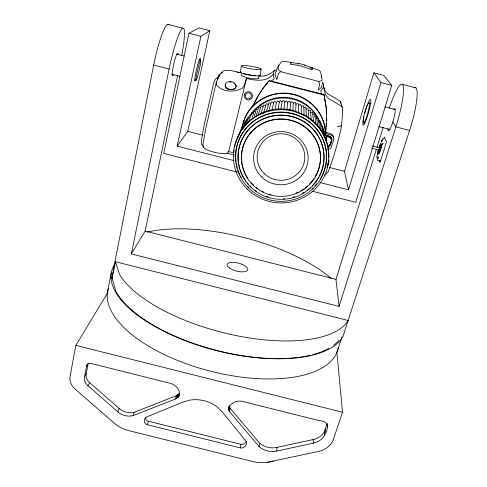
<?xml version="1.0" encoding="UTF-8"?>
<svg xmlns="http://www.w3.org/2000/svg" width="487" height="487" viewBox="0 0 487 487"><rect width="100%" height="100%" fill="white"/><g stroke="black" fill="none" stroke-linecap="round" stroke-linejoin="round"><path stroke-width="0.73" d="M298.452 113.057L298.604 105.235L297.837 103.39L295.974 104.181L295.664 111.937M228.78 408.234L229.036 407.376A11.743 10.111 9.3 0 1 242.806 401.483L318.437 420.427C329.395 421.012 329.017 427.665 324.153 435.932A17.179 14.665 3.6 0 1 314.608 442.902L276.817 451.065A18.019 15.334 6.6 0 1 259.175 446.658L229.59 411.692L228.744 409.567L229.006 406.876M310.566 67.809L311.93 68.162L311.978 68.594L312.13 68.016L303.754 64.668L299.809 63.651L290.556 62.519M276.817 451.065L277.006 447.407L314.505 439.28A17.045 14.58 3.6 0 0 323.977 432.346L326.996 424.128M292.87 110.695L293.332 103.116L292.139 101.582L290.593 102.787L289.978 110.348M259.175 446.658L259.492 443.036L230.15 408.283L229.274 405.726L228.713 409.117M325.827 128.483L325.608 130.626L326.12 133.255L325.559 133.115L325.633 133.578L330.831 134.905L332.804 136.074L333.808 138.101L333.546 140.359L330.953 148.005L329.005 149.266L327.27 149.314M326.047 126.334L326.339 123.473M325.73 131.417L326.753 121.354L326.339 108.37L324.019 94.508L269.183 80.562L263.059 88.177L257.86 96.176L253.581 104.626A41.657 41.085 -4.2 0 0 242.879 124.806M286.886 109.971L287.671 102.434L286.435 100.852L284.846 102.093L283.897 109.612M254.336 116.113L255.906 111.316L253.928 111.079L253.703 113.051L251.718 112.814L251.499 114.792L249.594 115.06L246.026 124.891M255.979 110.634L256.138 109.271L258.189 109.514L258.335 108.236M333.382 138.302L333.558 136.804L332.554 134.796L330.6 133.639L325.998 132.464M312.106 67.79L318.072 70.025A3.872 3.78 -56.3 0 1 320.83 72.861L322.132 80.203A6.678 0.919 -6.5 0 1 318.681 81.42L280.755 71.686L278.485 73.531L276.829 79.625L274.997 74.59L277.304 67.699L280.835 62.586A3.866 3.793 -76.4 0 1 284.651 61.441L290.581 62.306L290.349 64.223L299.779 65.599L312.337 69.83L312.106 67.79L311.777 68.606M240.456 447.949L147.275 424.682C143.708 424.031 143.251 418.607 146.398 417.061L182.929 402.092L189.729 400.162A30.967 26.359 12.6 0 1 217.336 407.071L222.352 411.959L246.525 441.904C247.159 445.264 243.896 448.819 240.456 447.949L240.919 444.321L148.45 421.231C146.538 420.865 145.29 418.887 145.467 417.006M84.519 376.81L84.397 377.662A10.665 9.101 21.7 0 0 87.289 385.132L117.824 411.874A15.024 12.784 18.5 0 0 132.994 415.661L175.369 399.023L177.883 397.386L179.393 394.957A11.67 10.057 15.8 0 0 170.243 383.306L90.089 363.229A3.987 3.415 22.6 0 0 86.485 366.62L84.519 376.81L86.205 373.669L88.159 363.539L86.485 366.62M316.337 118.609L316.611 116.636L314.62 116.393M86.205 373.669L86.083 374.515A10.58 9.046 21.8 0 0 88.944 381.936L119.23 408.508A14.908 12.711 18.5 0 0 134.284 412.27L176.349 395.712L179.472 393.35L178.516 396.649M319.758 123.041L320.032 121.135L318.102 120.904M240.438 72.131L241.351 65.94M280.896 109.252L282.016 101.759L283.611 100.505L284.846 102.093M258.755 78.267L259.23 75.223A9.058 1.242 9 0 1 258.798 75.479M260.174 75.375L261.142 69.191A10.038 1.297 9 0 0 246.732 65.715A10.038 1.297 9 0 0 245.844 67.839A10.038 1.297 9 0 0 261.142 69.191M376.92 155.974L376.883 156.692M229.334 411.29L229.894 407.887M229.59 411.692L230.15 408.283M228.744 409.567L229.31 406.17M228.823 410.011L229.389 406.615M228.951 410.45L229.511 407.047M229.121 410.876L229.681 407.473M228.726 408.672L229.06 406.639M277.992 109.776L279.288 102.148L280.457 100.584L282.016 101.759M108.035 292.163L75.844 345.38L70.091 376.439A15.267 12.991 22.4 0 0 75.065 389.064L114.749 423.568A27.911 23.729 17.9 0 0 128.032 430.423L252.467 461.463A34.327 29.25 7.5 0 0 266.559 462.419L268.307 462.181A34.327 29.25 7.5 0 0 273.396 461.019M275.045 109.52L276.373 102.562L277.627 100.9L279.288 102.148M107.651 291.336L111.365 272.44M115.492 261.744L119.437 274.278A121.275 48.663 14.5 0 0 236.554 335.671A121.275 48.663 14.5 0 0 348.138 320.476L115.492 261.744L112.18 278.54L111.657 278.406L153.679 65.063A37 5.527 -77.5 0 1 169.117 24.977M389.174 108.315A36.848 5.929 -73.9 0 1 403.066 85.322A36.848 5.929 -73.9 0 1 395.864 126.864L339.043 306.408L131.313 253.922L169.105 69.014A36.988 4.797 -77.2 0 1 182.016 28.757A36.988 4.797 -77.2 0 1 181.785 55.348M131.313 253.922L145.132 231.063L177.645 75.43M233.797 160.582L177.183 146.155L187.775 131.356L209.842 30.663L198.988 27.869L188.944 33.28L163.717 153.387L237.285 172.118M271.935 110.64L273.566 102.964L274.771 101.357L276.373 102.562M177.183 146.155L200.869 36.342L209.842 30.663M219.278 75.534L216.319 82.114L205.794 128.404L202.939 144.493L203.408 147.433L205.63 149.077A12.948 3.153 13.6 0 0 219.095 153.241A12.948 3.153 13.6 0 0 228.123 152.48L228.963 150.416L246.519 78.401C255.419 80.696 266.773 82.273 273.219 74.134L274.333 70.104L276.379 70.938M268.952 111.06L270.748 103.372L271.953 101.759L273.566 102.964M278.911 65.033L277.98 68.862A6.66 0.773 35.8 0 0 280.755 71.686M266.456 111.499L268.94 102.647L270.748 103.372M263.43 113.416L266.298 103.676L268.221 104.449M326.12 137.267L326.716 135.155L325.967 138.308M326.138 138.253L326.722 136.202M326.223 138.801L326.917 135.52L329.535 136.323M260.886 113.873L263.668 104.857L265.531 105.606M325.967 140.737L327.002 136.062L329.632 136.865A4.152 4.036 -22.1 0 1 331.556 141.26L330.259 144.639L328.335 146.733M179.021 395.834L179.399 394.519M177.883 397.386L178.845 394.086M178.218 397.027L179.173 393.727M178.784 396.254L179.545 393.618M176.732 398.323L177.7 395.018M177.14 398.037L178.108 394.732M177.53 397.727L178.492 394.421M176.3 398.585L177.268 395.274M217.726 79.539L218.663 76.879L220.301 74.815M175.369 399.023L176.349 395.712M253.343 105.289L257.641 96.797L262.919 88.591L269.183 80.562M298.014 64.266L298.263 63.462M319.819 182.509L348.497 189.814L344.467 171.339L373.876 72.843L383.713 75.369L391.785 85.408L355.729 202.282L312.319 191.227M258.147 115.042L261.069 105.965L262.931 106.714M348.497 189.814L380.992 82.632L373.876 72.843M290.471 62.622L290.581 62.306M339.043 306.408L335.975 279.374L376.287 149.588M376.962 147.409L383.269 127.107M383.604 139.203L384.286 137.03L386.593 141.595L380.055 162.408L379.251 160.485M256.272 115.608L257.763 110.872M225.25 84.896C223.387 92.542 242.118 90.174 234.101 83.271M377.376 154.245L378.058 152.127M379.878 146.484L381.93 140.134M337.412 351.017L341.971 336.919M414.175 87.721A36.842 6.575 -73.7 0 1 409.622 130.388L342.891 336.712A120.271 50.8 14.5 0 1 231.69 353.872A120.271 50.8 14.5 0 1 115.979 291.53L111.986 277.876L111.657 278.406M246.252 79.144L244.151 85.864L242.252 88.311C234.357 92.591 222.273 92.238 216.386 84.829L216.319 82.114M336.815 351.638L342.513 412.246L332.828 441.021A21.745 18.512 3.3 0 1 318.461 451.431L267.247 462.327M252.296 117.209L253.471 113.745M329.163 160.88L327.069 166.938M147.275 424.682L148.45 421.231M248.291 122.499L251.718 112.814M304.673 65.374L304.819 65.063M244.17 127.217L247.853 117.245L249.21 117.057M242.416 129.664L246.209 119.552L247.518 119.364M132.994 415.661L134.284 412.27M239.105 134.911L243.104 124.483M237.942 137.614L242.009 127.028M330.417 143.397L331.197 141.376M327.398 147.056A3.695 3.586 -20.9 0 0 330.484 144.536L331.811 141.096A4.444 4.31 -22.2 0 0 329.748 136.397L329.687 136.068A4.432 4.304 -22.3 0 1 331.787 138.935M235.02 144.627L239.452 133.274A47.507 46.405 1.5 0 1 293.235 110.506L304.953 115.212A47.507 46.405 1.5 0 1 328.695 157.587M382.155 139.477L382.885 138.387M117.824 411.874L119.23 408.508M322.637 82.522L323.666 87.076L320.756 90.899L321.542 94.174M87.995 385.801L89.651 382.599M217.999 76.441L218.973 74.724L220.696 73.281L222.62 72.478M329.419 145.327L330.162 144.067M246.398 441.606L244.042 443.955L240.919 444.321M337.223 126.675L340.717 126.115L341.472 125.159L342.318 117.324L342.501 108.644A3.366 3.269 -37 0 0 340.456 105.582L328.859 98.77A13.179 12.796 -45.7 0 1 324.5 91.039L323.666 87.076M326.193 173.926L328.384 171.4A329.675 295.913 56 0 0 341.484 126.358L341.107 125.683M287.671 102.434L289.321 101.15L290.593 102.787M328.36 146.49L330.131 144.56L331.324 141.449A3.823 3.713 -22 0 0 329.553 137.407L327.13 136.664M271.192 81.262L274.084 78.924L273.219 74.134M324.415 175.186L325.328 174.608M293.332 103.116L295.195 102.319L295.974 104.181M298.604 105.235L300.534 104.419L301.331 106.33L301.337 114.214M301.331 106.33L303.133 105.569L303.876 107.353L304.034 115.297M218.663 76.879L215.589 78.918L213.665 82.912L204.211 124.702L201.326 141.017A5.887 5.692 36 0 0 203.17 146.337M266.602 83.38L267.138 83.18M303.876 107.353L305.885 107.073L306.402 116.369M306.14 109.064L308.137 108.784L308.813 118.895M308.393 110.762L310.463 110.47L311.284 120.752M245.856 121.598L244.547 121.78L244.754 123.083M310.724 112.521L312.654 112.247L313.525 121.732M229.584 82.053L231.039 81.974M258.944 75.881C264.709 77.421 271.101 73.373 274.546 70.469M258.408 107.597L260.326 107.828M312.897 114.165L314.9 114.408L315.85 124.258M317.019 118.694L318.395 118.858L319.588 129.006M236.932 72.113L238.423 72.38M239.166 72.514L240.633 72.776M171.789 74.231L179.88 76.27M194.593 79.978L196.066 80.349M363.497 122.767L364.97 123.138M378.941 126.663L389.965 129.445M75.844 345.38L342.513 412.246M176.769 54.148L184.019 55.987M199.244 59.84L200.693 60.205A10.337 0.761 -77.1 0 1 197.819 75.576A10.337 0.761 -77.1 0 1 196.596 75.041A10.337 0.761 -77.1 0 1 200.693 60.205M369 102.873L371.173 103.421M384.949 106.909L395.097 109.478M145.132 231.063L335.975 279.374M187.775 131.356L202.489 135.112M329.76 167.589L344.467 171.339M227.879 151.36L233.663 152.839M227.021 153.174L234.357 155.043M402.585 84.458L415.928 87.885M167.772 24.35L182.722 28.191M188.944 33.28L200.869 36.342M380.992 82.632L391.785 85.408M290.459 62.665L291.823 63.018M241.284 72.892L231.106 70.603L224.537 70.597A3.555 3.47 67.1 0 0 221.53 73.263M269.067 80.97L324.123 95.087L326.217 107.688L326.436 114.53M409.622 130.388L395.864 126.864L392.832 121.933M153.679 65.063L169.105 69.014M372.452 145.917L380.42 148.121M371.77 148.206L379.732 150.404M380.712 161.3L377.644 160.369L376.865 156.601M326.771 135.483L329.748 136.397M320.379 123.29L321.615 123.783L323.027 134.248M321.438 125.871L322.668 126.364L324.153 136.999M322.516 128.452L323.788 128.964L325.353 139.763M323.569 131.094L324.756 131.569M324.519 133.73L325.572 134.522M318.681 81.42L319.697 84.111L318.169 90.229L321.487 87.301L321.895 86.625L321.663 85.328M340.644 102.051L342.27 107.365M322.778 82.534L323.575 86.345A12.668 12.297 -47.8 0 0 327.763 93.784L338.903 100.34A3.239 3.147 -39.3 0 1 340.87 103.287M324.019 94.508L324.123 95.087M330.484 144.536L330.423 144.189A3.689 3.579 -21 0 1 329.638 145.522M320.032 121.135L321.335 131.429M316.611 116.636L317.682 126.632M327.361 423.629L327.501 426.387M327.252 424.189L327.416 427.02M325.511 428.663L325.706 432.231M324.439 431.5L324.622 435.086M326.527 117.574L326.625 120.618M321.298 75.917L321.329 77.159M313.196 439.609L313.287 443.237M277.006 447.407A17.879 15.243 6.6 0 1 259.492 443.036M195.707 80.105A11.56 1.151 -76.9 0 1 195.25 75.753A11.56 1.151 -76.9 0 1 198.787 61.338A11.56 1.151 -76.9 0 1 200.407 60.936M365.694 110.105A13.405 1.704 -74.3 0 1 370.826 100.992A13.405 1.704 -74.3 0 1 365.287 122.085A13.405 1.704 -74.3 0 1 363.978 116.643M364.769 113.41A13.405 1.704 -74.3 0 1 365.506 110.756M393.813 109.325A11.536 1.857 -74 0 1 393.003 121.379A11.536 1.857 -74 0 1 387.908 128.671M173.445 74.986A11.578 1.498 -77.2 0 1 173.682 64.381A11.578 1.498 -77.2 0 1 178.108 54.234M147.104 232.098A121.275 48.663 14.5 0 1 331.178 278.375M338.964 340.303A119.887 50.685 14.5 0 1 333.619 345.289M328.755 348.43A119.887 50.685 14.5 0 1 327.179 349.276M326.637 349.556A119.887 50.685 14.5 0 1 312.63 354.688M310.128 355.309A119.887 50.685 14.5 0 1 170.036 334.271A119.887 50.685 14.5 0 1 114.494 264.678M338.288 347.621A118.749 53.065 14.5 0 1 210.025 371.082A118.749 53.065 14.5 0 1 108.382 288.499M378.929 147.884A5.254 0.56 -73.3 0 1 380.718 144.919A5.254 0.56 -73.3 0 1 378.198 153.295A5.254 0.56 -73.3 0 1 378.362 149.759M379.203 147.561A3.817 0.408 -73.3 0 1 380.25 146.313A3.817 0.408 -73.3 0 1 378.405 152.236A3.817 0.408 -73.3 0 1 378.582 149.558M381.084 145.643A3.817 0.414 -73.3 0 1 380.664 148.712M380.457 149.424A3.817 0.414 -73.3 0 1 379.586 151.907M379.379 152.37A3.817 0.414 -73.3 0 1 379.069 152.881M378.941 152.267A3.817 0.414 -73.3 0 1 379.142 151.189M379.3 150.52A3.817 0.414 -73.3 0 1 379.489 149.807M379.897 148.444A3.817 0.414 -73.3 0 1 380.11 147.811M380.335 147.19A3.817 0.414 -73.3 0 1 380.554 146.63M381.461 144.286A5.254 0.566 -73.3 0 1 380.615 149.448A5.254 0.566 -73.3 0 1 378.49 154.154M258.573 77.938A8.991 1.23 2.6 0 1 257.288 78.815L253.788 78.803A9.046 1.284 9.8 0 1 246.909 77.701L241.826 75.777L240.998 74.888A9.04 1.309 14.1 0 1 241.473 74.639M241.582 159.773A39.477 38.528 1.8 0 1 290.197 120.003A39.477 38.528 1.8 0 1 314.979 177.079M313.817 178.887A39.477 38.528 1.8 0 1 309.702 183.922M307.638 185.912A39.477 38.528 1.8 0 1 305.404 187.757M303.638 189.035A39.477 38.528 1.8 0 1 300.57 190.928M297.995 192.243A39.477 38.528 1.8 0 1 295.993 193.108M271.082 194.733A39.477 38.528 1.8 0 1 269.001 194.143M263.601 192.018A39.477 38.528 1.8 0 1 261.683 191.032M257.422 188.329A39.477 38.528 1.8 0 1 256.265 187.452M253.55 185.109A39.477 38.528 1.8 0 1 251.061 182.534M247.98 178.54A39.477 38.528 1.8 0 1 246.136 175.497M245.472 174.224A39.477 38.528 1.8 0 1 241.704 161.203M239.854 168.752A42.947 41.919 1.8 0 1 284.883 115.218A42.947 41.919 1.8 0 1 319.429 175.831M318.735 177.122A42.947 41.919 1.8 0 1 312.179 185.888M310.079 187.903A42.947 41.919 1.8 0 1 307.242 190.228M304.205 192.31A42.947 41.919 1.8 0 1 302.317 193.418M294.915 196.663A42.947 41.919 1.8 0 1 292.809 197.302M284.858 198.733A42.947 41.919 1.8 0 1 283.385 198.83M268.173 196.943A42.947 41.919 1.8 0 1 266.079 196.237M256.947 191.628A42.947 41.919 1.8 0 1 255.145 190.368M251.231 187.093A42.947 41.919 1.8 0 1 250.19 186.077M248.212 183.934A42.947 41.919 1.8 0 1 247.274 182.808M245.947 181.067A42.947 41.919 1.8 0 1 244.718 179.265M244.334 178.656A42.947 41.919 1.8 0 1 240.067 169.439M252.12 113.264A39.161 38.57 -2.8 0 1 319.283 121.379M328.53 159.87A47.507 46.405 1.5 0 1 328.36 161.386M328.128 162.902A47.507 46.405 1.5 0 1 327.854 164.405M327.532 165.89A47.507 46.405 1.5 0 1 327.154 167.358M233.76 156.65A47.507 46.405 1.5 0 1 233.748 154.391M233.851 152.121A47.507 46.405 1.5 0 1 234.07 149.844M234.405 147.585A47.507 46.405 1.5 0 1 234.85 145.357M241.99 127.466A42.186 41.578 -3.4 0 1 287.598 93.632A42.186 41.578 -3.4 0 1 325.645 135.447M250.708 114.847A38.942 38.37 -3.2 0 1 287.08 97.467A38.942 38.37 -3.2 0 1 319.466 121.208M253.1 105.959A42.071 41.468 -3.6 0 1 299.402 96.134A42.071 41.468 -3.6 0 1 325.572 134.984M326.515 157.733A45.413 44.335 1.7 0 1 320.172 179.076M316.842 183.824A45.413 44.335 1.7 0 1 314.943 186.034M312.922 188.098A45.413 44.335 1.7 0 1 311.863 189.078M248.583 187.276A45.413 44.335 1.7 0 1 247.579 186.241M241.229 177.518A45.413 44.335 1.7 0 1 240.219 175.6M239.604 174.291A45.413 44.335 1.7 0 1 238.009 170.267M237.376 168.222A45.413 44.335 1.7 0 1 236.834 166.134M236.53 164.722A45.413 44.335 1.7 0 1 236.274 163.291M236.067 161.861A45.413 44.335 1.7 0 1 278.57 112.126A45.413 44.335 1.7 0 1 326.527 157.015M329.261 145.881A3.689 3.579 -21 0 1 327.343 146.703M329.535 136.323A4.139 4.024 -22.3 0 1 331.495 138.996M259.973 74.986A10.008 1.37 9 0 1 249.648 75.053A10.008 1.37 9 0 1 240.974 71.863M255.638 75.601A9.058 1.242 9 0 1 252.065 75.272M250.89 75.114A9.058 1.242 9 0 1 243.518 73.537M382.916 143.196L382.453 144.621L382.916 143.196M382.192 140.134L381.735 141.534L382.192 140.134M377.942 158.415L378.387 157.082L377.942 158.415M377.309 155.103L377.748 153.789L377.309 155.103M234.204 88.896L233.005 89.328A5.558 3.951 11.9 0 1 226.492 87.636L225.725 86.686A5.424 3.859 11.9 0 1 227.149 82.163L228.342 81.737A5.558 3.951 11.9 0 1 234.813 83.423L235.586 84.361A5.424 3.859 11.9 0 1 234.204 88.896M365.433 120.058A10.324 1.564 -74.5 0 0 369.304 103.281A10.324 1.564 -74.5 0 0 364.063 115.133A10.324 1.564 -74.5 0 0 365.433 120.058M229.511 268.045A10.677 4.085 14.5 0 0 247.232 270.669A10.677 4.085 14.5 0 0 235.678 262.566A10.677 4.085 14.5 0 0 229.511 268.045M244.322 94.782A4.219 4.17 61.2 0 0 249.545 99.878A4.219 4.17 61.2 0 0 251.274 92.816A4.219 4.17 61.2 0 0 244.322 94.782M252.692 184.774A39.55 38.595 1.9 0 0 319.04 168.24A39.55 38.595 1.9 0 0 271.095 120.411A39.55 38.595 1.9 0 0 252.692 184.774M250.227 186.624A43.026 41.998 1.8 0 0 322.437 168.733A43.026 41.998 1.8 0 0 270.364 116.618A43.026 41.998 1.8 0 0 250.227 186.624M248.467 187.842A45.528 44.445 1.8 0 0 324.89 168.989A45.528 44.445 1.8 0 0 269.859 113.781A45.528 44.445 1.8 0 0 248.467 187.842M264.076 173.402A23.839 23.273 1.8 0 0 303.985 163.151A23.839 23.273 1.8 0 0 274.887 134.515A23.839 23.273 1.8 0 0 264.076 173.402M246.915 188.761A47.744 46.618 1.7 0 0 327.081 169.062A47.744 46.618 1.7 0 0 269.433 111.097A47.744 46.618 1.7 0 0 246.915 188.761M261.495 176.854A27.266 26.602 1.9 0 0 307.169 165.209A27.266 26.602 1.9 0 0 273.931 132.421A27.266 26.602 1.9 0 0 261.495 176.854M245.485 95.087A3.007 2.971 61.2 0 0 249.21 98.721A3.007 2.971 61.2 0 0 250.44 93.687A3.007 2.971 61.2 0 0 245.485 95.087"/></g></svg>
